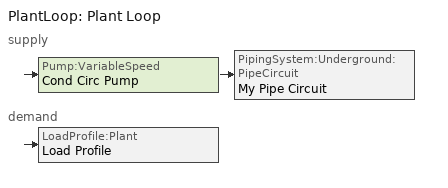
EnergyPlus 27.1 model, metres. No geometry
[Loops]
PlantLoop 'Plant Loop'
 supply: Pump:VariableSpeed 'Cond Circ Pump' > PipingSystem:Underground:PipeCircuit 'My Pipe Circuit'
 demand: LoadProfile:Plant 'Load Profile'
[Building]
Piping System Example: North Axis {deg}=0; Terrain=Suburbs; Loads Convergence Tolerance Value {W}=0.05; Temperature Convergence Tolerance Value {deltaC}=0.05; Solar Distribution=FullInteriorAndExterior; Maximum Number of Warmup Days=35; Minimum Number of Warmup Days=6
[Site:Location]
Denver Centennial CO USA WMO=724666: Latitude {deg}=39.57; Longitude {deg}=-104.85; Time Zone {hr}=-7; Elevation {m}=1793
[SizingPeriod:DesignDay] Day of Month=21; Humidity Condition Type=WetBulb; Barometric Pressure {Pa}=81560; Rain Indicator=No; Snow Indicator=No; Daylight Saving Time Indicator=No; Solar Model Indicator=ASHRAEClearSky
Name | Month | Day Type | Maximum Dry-Bulb Temperature {C} | Daily Dry-Bulb Temperature Range {deltaC} | Wetbulb or DewPoint at Maximum Dry-Bulb {C} | Wind Speed {m/s} | Wind Direction {deg} | Sky Clearness
Denver Centennial Ann Htg 99.6% Condns DB | 12 | WinterDesignDay | -18.8 | 0 | -18.8 | 3 | 340 | 0
Denver Centennial Ann Clg 1% Condns DB=>MWB | 7 | SummerDesignDay | 32 | 15.2 | 15.5 | 4.9 | 0 | 1
[Site:GroundTemperature:Undisturbed:Xing]
Golden-NREL-Temps: 1.08, 962, 2576, 11.3, 10.9, -0.5, 26, 5
[PipingSystem:Underground:Domain]
My Piping System: Xmax {m}=4; Ymax {m}=2.5; Zmax {m}=75; X-Direction Mesh Density Parameter=2; X-Direction Mesh Type=Uniform; Y-Direction Mesh Density Parameter=2; Y-Direction Mesh Type=Uniform; Z-Direction Mesh Density Parameter=6; Z-Direction Mesh Type=Uniform; Soil Thermal Conductivity {W/m-K}=1.08; Soil Density {kg/m3}=962; Soil Specific Heat {J/kg-K}=2576; Soil Moisture Content Volume Fraction {percent}=30; Soil Moisture Content Volume Fraction at Saturation {percent}=50; Undisturbed Ground Temperature Model Type=Site:GroundTemperature:Undisturbed:Xing; Undisturbed Ground Temperature Model=Golden-NREL-Temps; This Domain Includes Basement Surface Interaction=No; Convergence Criterion for the Outer Cartesian Domain Iteration Loop {deltaC}=0.005; Maximum Iterations in the Outer Cartesian Domain Iteration Loop=100; Evapotranspiration Ground Cover Parameter=0.408; Number of Pipe Circuits Entered for this Domain=1; Pipe Circuit 1=My Pipe Circuit
[PipingSystem:Underground:PipeCircuit]
My Pipe Circuit: Pipe Thermal Conductivity {W/m-K}=0.3895; Pipe Density {kg/m3}=641; Pipe Specific Heat {J/kg-K}=2405; Pipe Inner Diameter {m}=0.016; Pipe Outer Diameter {m}=0.02667; Design Flow Rate {m3/s}=0.004; Convergence Criterion for the Inner Radial Iteration Loop {deltaC}=0.001; Maximum Iterations in the Inner Radial Iteration Loop=100; Number of Soil Nodes in the Inner Radial Near Pipe Mesh Region=2; Radial Thickness of Inner Radial Near Pipe Mesh Region=0.03; Number of Pipe Segments Entered for this Pipe Circuit=2; Pipe Segment 1=Segment 1; Pipe Segment 2=Segment 2
[PipingSystem:Underground:PipeSegment] Y Position {m}=1.25
Name | X Position {m} | Flow Direction
Segment 1 | 1.95 | IncreasingZ
Segment 2 | 2.05 | DecreasingZ
[PlantLoop]
Plant Loop: Fluid Type=UserDefinedFluidType; User Defined Fluid Type=PropyleneGlycol70Percent; Plant Equipment Operation Scheme=Loop Operation; Maximum Loop Temperature {C}=80; Minimum Loop Temperature {C}=-30; Maximum Loop Flow Rate {m3/s}=0.004; Minimum Loop Flow Rate {m3/s}=0; Plant Loop Volume {m3}=Autocalculate; Load Distribution Scheme=SequentialLoad
[SetpointManager:Scheduled]
Main Loop Setpoint Manager: Control Variable=Temperature; Schedule=Main Loop Temp Sch; Setpoint Node or NodeList=Main Loop Setpoint Node List
[LoadProfile:Plant]
Load Profile: Load Schedule=LoadSchedule; Peak Flow Rate {m3/s}=0.004; Flow Rate Fraction Schedule=FlowFracSchedule; Plant Loop Fluid Type=Water
[PlantEquipmentOperationSchemes]
Loop Operation: Control Scheme 1=Year Round Operation; Control Scheme 1 Schedule=AlwaysOnSchedule
[PlantEquipmentOperation:Uncontrolled]
Year Round Operation: Equipment List=HX Equipment
[PlantEquipmentList]
HX Equipment: My Pipe Circuit
[Pump:VariableSpeed]
Cond Circ Pump: Design Maximum Flow Rate {m3/s}=0.004; Design Pump Head {Pa}=5000; Design Power Consumption {W}=25; Motor Efficiency=0.87; Fraction of Motor Inefficiencies to Fluid Stream=0; Coefficient 1 of the Part Load Performance Curve=0; Coefficient 2 of the Part Load Performance Curve=1; Coefficient 3 of the Part Load Performance Curve=0; Coefficient 4 of the Part Load Performance Curve=0; Design Minimum Flow Rate {m3/s}=0; Pump Control Type=Intermittent
[Schedule:Compact]
LoadSchedule: Through: 04/30, For: AllDays, Until: 24:00, 2000, Through: 09/30, For: AllDays, Until: 24:00, -3000, Through: 12/31, For: AllDays, Until: 24:00, 2000
FlowFracSchedule; AlwaysOnSchedule: Through: 12/31, For: AllDays, Until: 24:00, 1
Main Loop Temp Sch: Through: 12/31, For: AllDays, Until: 24:00, 30
